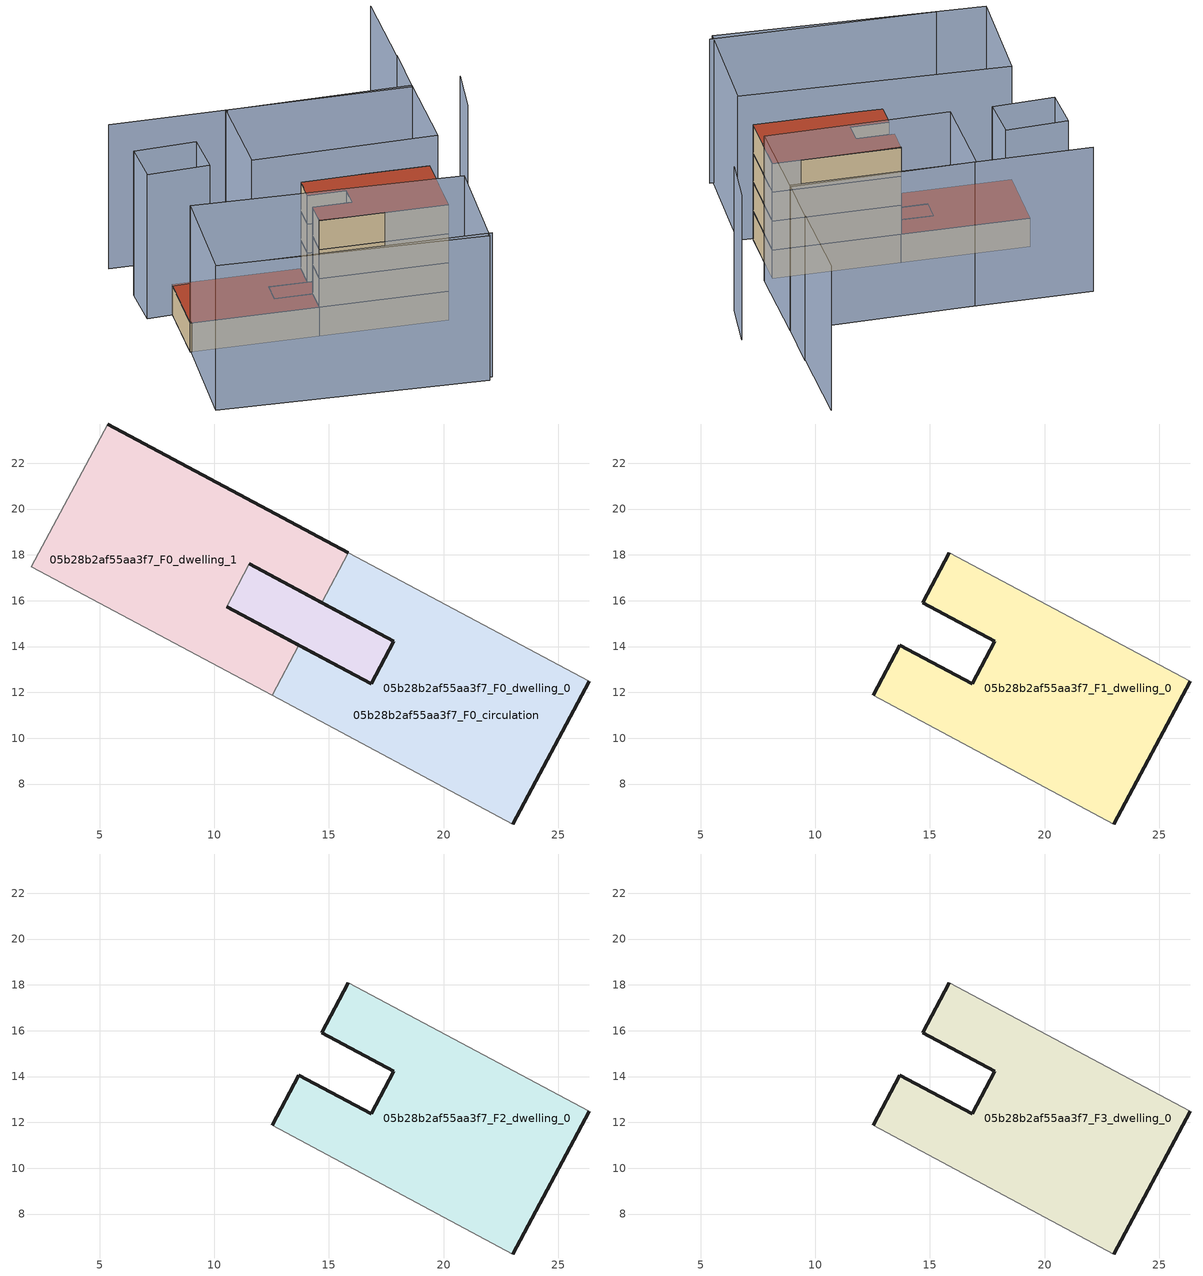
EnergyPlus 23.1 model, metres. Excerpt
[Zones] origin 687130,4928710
05b28b2af55aa3f7_F0_dwelling_0
 floor ground (EU_floor_Construction): 17.84,14.23 16.91,12.49 16.84,12.37 16.61,12.49 13.69,14.05 10.54,15.73 11.53,17.6 14.69,15.92 z0; 26.36,12.49 23.03,6.26 12.52,11.87 13.69,14.05 16.61,12.49 16.84,12.37 16.91,12.49 17.84,14.23 14.69,15.92 15.85,18.1 z0
 wall outside (EU_wall_Construction): 14.69,15.92 17.84,14.23 16.84,12.37 13.69,14.05 / 23.03,6.26 26.36,12.49 z0:3
 wall adiabatic (EU_wall_Construction): 26.36,12.49 15.85,18.1 / 12.52,11.87 23.03,6.26 z0:3
 wall to 05b28b2af55aa3f7_F0_dwelling_1 (EU_wall_Construction): 15.85,18.1 14.69,15.92 / 13.69,14.05 12.52,11.87 z0:3
 roof outside (EU_floor_Construction): 16.91,12.49 17.84,14.23 14.69,15.92 11.53,17.6 10.54,15.73 13.69,14.05 16.61,12.49 16.84,12.37 z3
05b28b2af55aa3f7_F0_dwelling_1
 floor ground (EU_floor_Construction): 17.84,14.23 16.84,12.37 13.69,14.05 13.34,14.23 10.54,15.73 11.53,17.6 14.69,15.92 z0; 15.85,18.1 14.69,15.92 11.53,17.6 10.54,15.73 13.69,14.05 12.52,11.87 2.02,17.48 5.34,23.71 z0
 wall outside (EU_wall_Construction): 13.69,14.05 10.54,15.73 / 11.53,17.6 14.69,15.92 / 15.85,18.1 5.34,23.71 z0:3
 wall adiabatic (EU_wall_Construction): 5.34,23.71 2.02,17.48 12.52,11.87 z0:3
 wall to 05b28b2af55aa3f7_F0_circulation (EU_wall_Construction): 10.54,15.73 11.53,17.6 z0:3
 roof outside (EU_roof_Construction): 13.69,14.05 10.54,15.73 11.53,17.6 14.69,15.92 15.85,18.1 5.34,23.71 2.02,17.48 12.52,11.87 z3; 16.84,12.37 17.84,14.23 14.69,15.92 11.53,17.6 10.54,15.73 13.34,14.23 13.69,14.05 z3
05b28b2af55aa3f7_F0_circulation
 floor ground (EU_floor_Construction): 26.36,12.49 23.03,6.26 12.52,11.87 13.69,14.05 16.61,12.49 16.84,12.37 16.91,12.49 17.84,14.23 14.69,15.92 15.85,18.1 z0; 17.84,14.23 16.91,12.49 16.84,12.37 16.61,12.49 13.69,14.05 13.34,14.23 10.54,15.73 11.53,17.6 14.69,15.92 z0; 15.85,18.1 14.69,15.92 11.53,17.6 10.54,15.73 13.34,14.23 13.69,14.05 12.52,11.87 2.02,17.48 5.34,23.71 z0
 wall outside (EU_wall_Construction): 10.54,15.73 16.84,12.37 17.84,14.23 11.53,17.6 z0:3
 roof outside (EU_roof_Construction): 23.03,6.26 26.36,12.49 15.85,18.1 14.69,15.92 17.84,14.23 16.91,12.49 16.84,12.37 16.61,12.49 13.69,14.05 12.52,11.87 z3; 16.91,12.49 17.84,14.23 14.69,15.92 11.53,17.6 10.54,15.73 13.34,14.23 13.69,14.05 16.61,12.49 16.84,12.37 z3; 13.69,14.05 13.34,14.23 10.54,15.73 11.53,17.6 14.69,15.92 15.85,18.1 5.34,23.71 2.02,17.48 12.52,11.87 z3
05b28b2af55aa3f7_F1_dwelling_0
 floor to 05b28b2af55aa3f7_F0_dwelling_0 (EU_floor_Construction): 26.36,12.49 23.03,6.26 12.52,11.87 13.69,14.05 16.61,12.49 16.84,12.37 16.91,12.49 17.84,14.23 14.69,15.92 15.85,18.1 z3
 wall outside (EU_wall_Construction): 15.85,18.1 14.69,15.92 17.84,14.23 16.84,12.37 13.69,14.05 12.52,11.87 / 23.03,6.26 26.36,12.49 z3:6
 wall adiabatic (EU_wall_Construction): 26.36,12.49 15.85,18.1 / 12.52,11.87 23.03,6.26 z3:6
05b28b2af55aa3f7_F2_dwelling_0
 floor to 05b28b2af55aa3f7_F1_dwelling_0 (EU_floor_Construction): 26.36,12.49 23.03,6.26 12.52,11.87 13.69,14.05 16.84,12.37 17.84,14.23 14.69,15.92 15.85,18.1 z6
 wall outside (EU_wall_Construction): 15.85,18.1 14.69,15.92 17.84,14.23 16.84,12.37 13.69,14.05 12.52,11.87 / 23.03,6.26 26.36,12.49 z6:9
 wall adiabatic (EU_wall_Construction): 26.36,12.49 15.85,18.1 / 12.52,11.87 23.03,6.26 z6:9
05b28b2af55aa3f7_F3_dwelling_0
 floor to 05b28b2af55aa3f7_F2_dwelling_0 (EU_floor_Construction): 26.36,12.49 23.03,6.26 12.52,11.87 13.69,14.05 16.84,12.37 17.84,14.23 14.69,15.92 15.85,18.1 z9
 wall outside (EU_wall_Construction): 15.85,18.1 14.69,15.92 17.84,14.23 16.84,12.37 13.69,14.05 12.52,11.87 / 23.03,6.26 26.36,12.49 z9:12
 wall adiabatic (EU_wall_Construction): 26.36,12.49 15.85,18.1 / 12.52,11.87 23.03,6.26 z9:12
 roof outside (EU_roof_Construction): 23.03,6.26 26.36,12.49 15.85,18.1 14.69,15.92 17.84,14.23 16.84,12.37 13.69,14.05 12.52,11.87 z12
shading: 32.65,14.45 35.51,18.63 / 0.95,6.14 19.32,-3.75 / 33.73,25.11 31.1,20.15 / 31.1,20.15 6.35,33.27 / 37.77,33.25 33.63,25.11 / 15.9,28.21 31.23,20.38 / 31.23,20.38 27.07,12.25 / 27.07,12.25 11.74,20.08 / 11.74,20.08 15.9,28.21 / 2.31,17.78 24.13,5.37 / 24.13,5.37 18.76,-4.06 / 18.76,-4.06 -3.05,8.36 / -3.05,8.36 2.31,17.78 / 4.9,28.32 10.19,25.83 / 10.19,25.83 8.36,21.93 / 8.36,21.93 3.07,24.42 / 3.07,24.42 4.9,28.32 z0:15
[Building]
EU S2 Campaign: North Axis=0; Terrain=City; Solar Distribution=FullExterior
[Site:Location]
Bologna: Latitude=44.5; Longitude=11.25; Time Zone=1; Elevation=37
[SizingPeriod:WeatherFileDays]
AnnualSizingPeriod: Begin Month=1; Begin Day of Month=1; End Month=12; End Day of Month=31; Day of Week for Start Day=Monday; Use Weather File Daylight Saving Period=No; Use Weather File Rain and Snow Indicators=No
[MATERIAL]
EU_InternalMass_Material: Roughness=MediumRough; Thickness=0.1; Conductivity=1; Density=1800; Specific Heat=900; Thermal Absorptance=0.9; Solar Absorptance=0.7; Visible Absorptance=0.7
[MATERIAL:NOMASS] Roughness=MediumRough; Thermal Absorptance=0.9; Solar Absorptance=0.7; Visible Absorptance=0.7
Name | Thermal Resistance
EU_wall_NoMass | 0.937881
EU_roof_NoMass | 0.548572
EU_floor_NoMass | 0.71348
[CONSTRUCTION]
EU_wall_Construction: EU_wall_NoMass
EU_roof_Construction: EU_roof_NoMass
EU_floor_Construction: EU_floor_NoMass
EU_InternalMass_Construction: EU_InternalMass_Material
[ZONE] Type=1; Multiplier=1; Ceiling Height=autocalculate; Floor Area=autocalculate; Part of Total Floor Area=Yes
Name | Volume
05b28b2af55aa3f7_F0_dwelling_0; 05b28b2af55aa3f7_F0_dwelling_1 | 275.117
05b28b2af55aa3f7_F1_dwelling_0; 05b28b2af55aa3f7_F2_dwelling_0; 05b28b2af55aa3f7_F3_dwelling_0 | 229.685
05b28b2af55aa3f7_F0_circulation | 504.802
[INTERNALMASS] Construction=EU_InternalMass_Construction
Name | Zone or ZoneList | Surface Area
05b28b2af55aa3f7_F0_dwelling_0_EU_InternalMass | 05b28b2af55aa3f7_F0_dwelling_0 | 76.5615
05b28b2af55aa3f7_F0_dwelling_1_EU_InternalMass | 05b28b2af55aa3f7_F0_dwelling_1 | 76.5615
05b28b2af55aa3f7_F1_dwelling_0_EU_InternalMass | 05b28b2af55aa3f7_F1_dwelling_0 | 168.821
05b28b2af55aa3f7_F2_dwelling_0_EU_InternalMass | 05b28b2af55aa3f7_F2_dwelling_0 | 168.821
05b28b2af55aa3f7_F3_dwelling_0_EU_InternalMass | 05b28b2af55aa3f7_F3_dwelling_0 | 168.821
[OTHEREQUIPMENT] Fuel Type=Electricity; Design Level Calculation Method=Watts/Area; Power per Zone Floor Area=1; Fraction Latent=0; Fraction Radiant=0; Fraction Lost=0; Carbon Dioxide Generation Rate=0; EndUse Subcategory=EU_Step8_InternalGains
Name | Zone or ZoneList or Space or SpaceList | Schedule
EU_Step8_InternalGain_05b28b2af55aa3f7_F0_dwelling_0_f000 | 05b28b2af55aa3f7_F0_dwelling_0 | EU_Step8_GainSchedule_05b28b2af55aa3f7_F0_dwelling_0_f000
EU_Step8_InternalGain_05b28b2af55aa3f7_F0_dwelling_1_f000 | 05b28b2af55aa3f7_F0_dwelling_1 | EU_Step8_GainSchedule_05b28b2af55aa3f7_F0_dwelling_1_f000
EU_Step8_InternalGain_05b28b2af55aa3f7_F1_dwelling_0_f000 | 05b28b2af55aa3f7_F1_dwelling_0 | EU_Step8_GainSchedule_05b28b2af55aa3f7_F1_dwelling_0_f000
EU_Step8_InternalGain_05b28b2af55aa3f7_F2_dwelling_0_f000 | 05b28b2af55aa3f7_F2_dwelling_0 | EU_Step8_GainSchedule_05b28b2af55aa3f7_F2_dwelling_0_f000
EU_Step8_InternalGain_05b28b2af55aa3f7_F3_dwelling_0_f000 | 05b28b2af55aa3f7_F3_dwelling_0 | EU_Step8_GainSchedule_05b28b2af55aa3f7_F3_dwelling_0_f000
[ZONEINFILTRATION:DESIGNFLOWRATE]
EU_Circulation_Infiltration_05b28b2af55aa3f7_F0_circulation: Zone or ZoneList or Space or SpaceList=05b28b2af55aa3f7_F0_circulation; Schedule=EU_AlwaysOn; Design Flow Rate Calculation Method=Flow/Area; Flow Rate per Floor Area=0.0005; Constant Term Coefficient=1; Temperature Term Coefficient=0; Velocity Term Coefficient=0; Velocity Squared Term Coefficient=0
[ZONEVENTILATION:DESIGNFLOWRATE] Schedule=EU_AlwaysOn; Design Flow Rate Calculation Method=AirChanges/Hour; Air Changes per Hour=0.687892; Ventilation Type=Natural; Fan Pressure Rise=0; Fan Total Efficiency=1; Constant Term Coefficient=1; Temperature Term Coefficient=0; Velocity Term Coefficient=0; Velocity Squared Term Coefficient=0; Minimum Indoor Temperature=-100; Maximum Indoor Temperature=100; Delta Temperature=-100; Minimum Outdoor Temperature=-100; Maximum Outdoor Temperature=100; Maximum Wind Speed=40
Name | Zone or ZoneList or Space or SpaceList
EU_ConstantAir_05b28b2af55aa3f7_F0_dwelling_0 | 05b28b2af55aa3f7_F0_dwelling_0
EU_ConstantAir_05b28b2af55aa3f7_F0_dwelling_1 | 05b28b2af55aa3f7_F0_dwelling_1
EU_ConstantAir_05b28b2af55aa3f7_F1_dwelling_0 | 05b28b2af55aa3f7_F1_dwelling_0
EU_ConstantAir_05b28b2af55aa3f7_F2_dwelling_0 | 05b28b2af55aa3f7_F2_dwelling_0
EU_ConstantAir_05b28b2af55aa3f7_F3_dwelling_0 | 05b28b2af55aa3f7_F3_dwelling_0
[HVACTEMPLATE:THERMOSTAT] Constant Heating Setpoint=20; Constant Cooling Setpoint=50
EU_HeatOnly_05b28b2af55aa3f7_F0_dwelling_0; EU_HeatOnly_05b28b2af55aa3f7_F0_dwelling_1; EU_HeatOnly_05b28b2af55aa3f7_F1_dwelling_0; EU_HeatOnly_05b28b2af55aa3f7_F2_dwelling_0; EU_HeatOnly_05b28b2af55aa3f7_F3_dwelling_0
[HVACTEMPLATE:ZONE:IDEALLOADSAIRSYSTEM] System Availability Schedule=EU_AlwaysOn; Maximum Heating Supply Air Temperature=50; Minimum Cooling Supply Air Temperature=13; Maximum Heating Supply Air Humidity Ratio=0.0156; Minimum Cooling Supply Air Humidity Ratio=0.0077; Heating Limit=NoLimit; Cooling Limit=NoLimit; Heating Availability Schedule=EU_AlwaysOn; Cooling Availability Schedule=EU_CoolingOff; Dehumidification Control Type=ConstantSensibleHeatRatio; Cooling Sensible Heat Ratio=0.7; Dehumidification Setpoint=60; Humidification Control Type=None; Humidification Setpoint=30; Outdoor Air Method=None; Outdoor Air Flow Rate per Person=0.00944; Outdoor Air Flow Rate per Zone Floor Area=0; Outdoor Air Flow Rate per Zone=0; Demand Controlled Ventilation Type=None; Outdoor Air Economizer Type=NoEconomizer; Heat Recovery Type=None; Sensible Heat Recovery Effectiveness=0.7; Latent Heat Recovery Effectiveness=0.65
Name | Template Thermostat
05b28b2af55aa3f7_F0_dwelling_0 | EU_HeatOnly_05b28b2af55aa3f7_F0_dwelling_0
05b28b2af55aa3f7_F0_dwelling_1 | EU_HeatOnly_05b28b2af55aa3f7_F0_dwelling_1
05b28b2af55aa3f7_F1_dwelling_0 | EU_HeatOnly_05b28b2af55aa3f7_F1_dwelling_0
05b28b2af55aa3f7_F2_dwelling_0 | EU_HeatOnly_05b28b2af55aa3f7_F2_dwelling_0
05b28b2af55aa3f7_F3_dwelling_0 | EU_HeatOnly_05b28b2af55aa3f7_F3_dwelling_0
[SIZING:ZONE] Zone Cooling Design Supply Air Temperature Input Method=SupplyAirTemperature; Zone Cooling Design Supply Air Temperature=13; Zone Heating Design Supply Air Temperature Input Method=SupplyAirTemperature; Zone Heating Design Supply Air Temperature=50; Zone Cooling Design Supply Air Humidity Ratio=0.008; Zone Heating Design Supply Air Humidity Ratio=0.008; Cooling Design Air Flow Method=DesignDay; Cooling Design Air Flow Rate=0; Cooling Minimum Air Flow per Zone Floor Area=0.000762; Cooling Minimum Air Flow=0; Cooling Minimum Air Flow Fraction=0.2; Heating Design Air Flow Method=DesignDay; Heating Design Air Flow Rate=0; Heating Maximum Air Flow per Zone Floor Area=0.002032; Heating Maximum Air Flow=0.141576; Heating Maximum Air Flow Fraction=0.3; Account for Dedicated Outdoor Air System=No; Dedicated Outdoor Air System Control Strategy=NeutralSupplyAir; Dedicated Outdoor Air Low Setpoint Temperature for Design=autosize; Dedicated Outdoor Air High Setpoint Temperature for Design=autosize; Zone Load Sizing Method=Sensible Load Only No Latent Load; Zone Latent Cooling Design Supply Air Humidity Ratio Input Method=HumidityRatioDifference; Zone Cooling Design Supply Air Humidity Ratio Difference=0.005; Zone Latent Heating Design Supply Air Humidity Ratio Input Method=HumidityRatioDifference; Zone Humidification Design Supply Air Humidity Ratio Difference=0.005
05b28b2af55aa3f7_F0_dwelling_0; 05b28b2af55aa3f7_F0_dwelling_1; 05b28b2af55aa3f7_F1_dwelling_0; 05b28b2af55aa3f7_F2_dwelling_0; 05b28b2af55aa3f7_F3_dwelling_0
[SCHEDULE:CONSTANT]
Name | Hourly Value
EU_AlwaysOn | 1
EU_CoolingOff | 0
[SCHEDULE:FILE] Column Number=1; Rows to Skip at Top=0; Number of Hours of Data=8760; Column Separator=Comma; Interpolate to Timestep=No; Minutes per Item=60; Adjust Schedule for Daylight Savings=Yes
Name | File
EU_Step8_GainSchedule_05b28b2af55aa3f7_F0_dwelling_0_f000 | ../../schedules/05b28b2af55aa3f7/05b28b2af55aa3f7_F0_dwelling_0_f000_gain.csv
EU_Step8_GainSchedule_05b28b2af55aa3f7_F0_dwelling_1_f000 | ../../schedules/05b28b2af55aa3f7/05b28b2af55aa3f7_F0_dwelling_1_f000_gain.csv
EU_Step8_GainSchedule_05b28b2af55aa3f7_F1_dwelling_0_f000 | ../../schedules/05b28b2af55aa3f7/05b28b2af55aa3f7_F1_dwelling_0_f000_gain.csv
EU_Step8_GainSchedule_05b28b2af55aa3f7_F2_dwelling_0_f000 | ../../schedules/05b28b2af55aa3f7/05b28b2af55aa3f7_F2_dwelling_0_f000_gain.csv
EU_Step8_GainSchedule_05b28b2af55aa3f7_F3_dwelling_0_f000 | ../../schedules/05b28b2af55aa3f7/05b28b2af55aa3f7_F3_dwelling_0_f000_gain.csv
